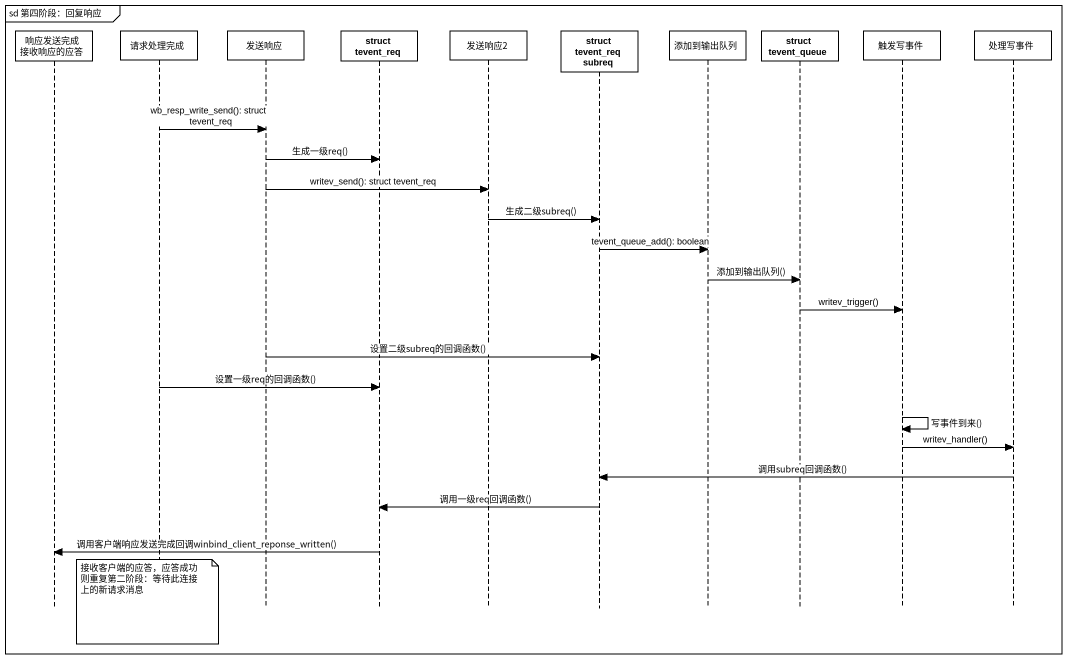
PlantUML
@startuml
mainframe sd 第四阶段：回复响应
hide footbox
participant "响应发送完成 接收响应的应答" as 响应发送完成_接收响应的应答
participant 请求处理完成
participant 发送响应
participant "struct tevent_req" as struct_tevent_req
participant 发送响应2
participant "struct tevent_req subreq" as struct_tevent_req_subreq
participant 添加到输出队列
participant "struct tevent_queue" as struct_tevent_queue
participant 触发写事件
participant 处理写事件

请求处理完成 -> 发送响应 : wb_resp_write_send(): struct tevent_req
发送响应 -> struct_tevent_req : 生成一级req()
发送响应 -> 发送响应2 : writev_send(): struct tevent_req
发送响应2 -> struct_tevent_req_subreq : 生成二级subreq()
struct_tevent_req_subreq -> 添加到输出队列 : tevent_queue_add(): boolean
添加到输出队列 -> struct_tevent_queue : 添加到输出队列()
struct_tevent_queue -> 触发写事件 : writev_trigger()
发送响应 -> struct_tevent_req_subreq : 设置二级subreq的回调函数()
请求处理完成 -> struct_tevent_req : 设置一级req的回调函数()
触发写事件 -> 触发写事件 : 写事件到来()
触发写事件 -> 处理写事件 : writev_handler()
处理写事件 -> struct_tevent_req_subreq : 调用subreq回调函数()
struct_tevent_req_subreq -> struct_tevent_req : 调用一级req回调函数()
struct_tevent_req -> 响应发送完成_接收响应的应答 : 调用客户端响应发送完成回调winbind_client_reponse_written()
note over 请求处理完成 : 接收客户端的应答，应答成功则重复第二阶段：等待此连接上的新请求消息
@enduml
